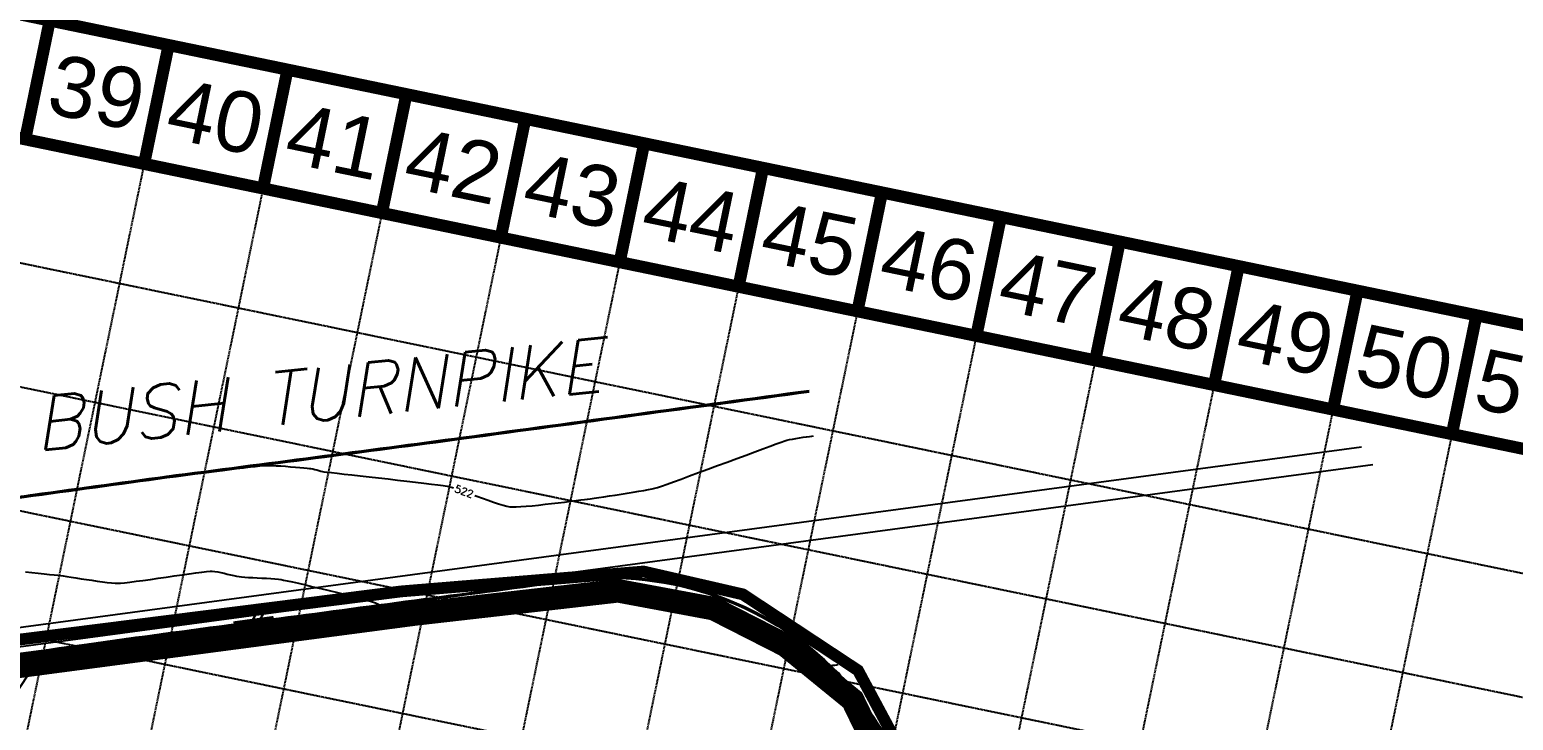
# Model space of a CAD drawing. Header units: inches. Extents: x 3071 to 5995, y 4947 to 7102.
# Drawn here: x 4975 to 5480, y 6536 to 6771 of the extents above; entities that cross this region are included whole.
import ezdxf
from ezdxf.enums import TextEntityAlignment as Align

# ---------------------------------------------------------------- set-up
doc = ezdxf.new("R2010")
doc.units = ezdxf.units.IN
doc.header["$MEASUREMENT"] = 0
doc.linetypes.add('HIDDEN', pattern=[0.375, 0.25, -0.125])
for name, color, linetype in [('BASE', 7, 'Continuous'), ('EC', 3, 'Continuous'), ('EX-BOC', 41, 'Continuous'), ('EX-GUT', 41, 'Continuous'), ('EX-STORM', 150, 'Continuous'), ('EX-UTIL-STM', 150, 'Continuous'), ('FUTURE-DEVEL.', 78, 'Continuous'), ('GRID', 254, 'HIDDEN'), ('hatch-ol', 7, 'Continuous'), ('I-P', 3, 'Continuous'), ('LIMITS OF DISTURBANCE', 1, 'HIDDEN'), ('SILT FENCE', 200, 'Continuous')]:
    doc.layers.add(name, color=color, linetype=linetype)
doc.styles.add('L100', font='SIMPLEX.shx', dxfattribs={"oblique": 15, "height": 6})
doc.styles.add('L50', font='simplex', dxfattribs={"height": 2.5})
doc.styles.get("Standard").update_dxf_attribs({"font": 'ARIAL.TTF'})

msp = doc.modelspace()

# ---------------------------------------------------------------- linework, layer by layer
at = {"layer": 'BASE', "const_width": 4.12}
for points in [[(3072.98, 5483.77), (5658.39, 4949.7), (5992.19, 6565.58), (3406.77, 7099.65)], [(3121.63, 5515.83), (5626.44, 4998.34), (5943.51, 6533.54), (3439.26, 7050.89)]]:
    msp.add_lwpolyline(points, close=True, dxfattribs=at)
for points in [[(4973.91, 6733.81), (4982.26, 6774.2)], [(5014.31, 6725.46), (5022.66, 6765.86)], [(5054.71, 6717.12), (5063.05, 6757.51)], [(5095.1, 6708.77), (5103.45, 6749.17)], [(5135.5, 6700.43), (5143.85, 6740.82)], [(5175.9, 6692.08), (5184.24, 6732.48)], [(5216.3, 6683.74), (5224.64, 6724.13)], [(5256.69, 6675.39), (5265.04, 6715.79)], [(5297.09, 6667.05), (5305.44, 6707.45)], [(5337.49, 6658.7), (5345.83, 6699.1)], [(5377.88, 6650.36), (5386.23, 6690.76)], [(5418.28, 6642.01), (5426.63, 6682.41)], [(5458.68, 6633.67), (5467.02, 6674.07)]]:
    msp.add_lwpolyline(points, dxfattribs=at)
at = {"layer": 'EC', "color": 44, "ltscale": 0.4, "flags": 128}
for points, elevation in [([(5126.65, 6612.89), (5127.39, 6612.61), (5129.32, 6611.9), (5131.23, 6611.2), (5133.06, 6610.56), (5134.76, 6609.98), (5136.28, 6609.52), (5137.56, 6609.18), (5138.55, 6609), (5139.47, 6608.95), (5140.74, 6608.98), (5142.31, 6609.06), (5144.13, 6609.2), (5146.15, 6609.38), (5148.3, 6609.6), (5150.54, 6609.84), (5152.8, 6610.09), (5155.04, 6610.36), (5157.21, 6610.62), (5159.24, 6610.87), (5161.08, 6611.1), (5162.69, 6611.31), (5163.99, 6611.48), (5164.95, 6611.61), (5165.94, 6611.74), (5167.23, 6611.92), (5168.78, 6612.14), (5170.52, 6612.39), (5172.42, 6612.67), (5174.42, 6612.98), (5176.47, 6613.29), (5178.51, 6613.62), (5180.5, 6613.94), (5182.39, 6614.26), (5184.13, 6614.56), (5185.66, 6614.85), (5186.93, 6615.1), (5187.9, 6615.33), (5188.77, 6615.59), (5190.15, 6616.06), (5192, 6616.71), (5194.23, 6617.51), (5196.8, 6618.44), (5199.64, 6619.48), (5202.69, 6620.6), (5205.88, 6621.78), (5209.16, 6622.99), (5212.45, 6624.21), (5215.7, 6625.42), (5218.85, 6626.59), (5221.82, 6627.69), (5224.57, 6628.71), (5227.03, 6629.61), (5229.13, 6630.38), (5230.81, 6630.98), (5232.02, 6631.4), (5232.68, 6631.61), (5233.57, 6631.82), (5234.64, 6632.03), (5235.82, 6632.24), (5237.06, 6632.43), (5238.28, 6632.62), (5239.43, 6632.79), (5240.45, 6632.93), (5241.26, 6633.05), (5241.81, 6633.14)], 522), ([(4974.95, 6612.92), (4975.69, 6613.02), (4976.53, 6613.12), (4977.41, 6613.24), (4978.28, 6613.35), (4979.09, 6613.45), (4979.78, 6613.54), (4980.33, 6613.61), (4981.46, 6613.75), (4983.09, 6613.96), (4985.17, 6614.23), (4987.61, 6614.54), (4990.36, 6614.9), (4993.35, 6615.28), (4996.49, 6615.68), (4999.74, 6616.1), (5003.02, 6616.52), (5006.25, 6616.93), (5009.38, 6617.34), (5012.34, 6617.71), (5015.05, 6618.06), (5017.44, 6618.37), (5019.46, 6618.62), (5021.03, 6618.82), (5022.08, 6618.96), (5023.1, 6619.09), (5024.52, 6619.27), (5026.26, 6619.5), (5028.28, 6619.76), (5030.53, 6620.05), (5032.95, 6620.37), (5035.49, 6620.7), (5038.09, 6621.03), (5040.71, 6621.36), (5043.28, 6621.69), (5045.75, 6622), (5048.08, 6622.28), (5050.21, 6622.53), (5052.08, 6622.74), (5053.63, 6622.91), (5054.83, 6623.02), (5055.61, 6623.07), (5056.55, 6623.07), (5057.76, 6623.03), (5059.19, 6622.96), (5060.76, 6622.86), (5062.42, 6622.75), (5064.09, 6622.62), (5065.73, 6622.49), (5067.25, 6622.36), (5068.61, 6622.24), (5069.74, 6622.13), (5070.56, 6622.05), (5071.03, 6621.99), (5071.62, 6621.87), (5072.29, 6621.7), (5073, 6621.5), (5073.71, 6621.3), (5074.38, 6621.12), (5074.96, 6620.99), (5075.43, 6620.92), (5076.46, 6620.8), (5077.98, 6620.63), (5079.94, 6620.4), (5082.27, 6620.14), (5084.9, 6619.84), (5087.78, 6619.52), (5090.83, 6619.17), (5094, 6618.81), (5097.23, 6618.45), (5100.44, 6618.08), (5103.58, 6617.71), (5106.58, 6617.36), (5109.39, 6617.02), (5111.92, 6616.71), (5114.13, 6616.42), (5115.95, 6616.18), (5117.32, 6615.97), (5118.17, 6615.82), (5119.16, 6615.55), (5119.4, 6615.47)], 522), ([(4973.98, 6586.86), (4976.21, 6586.63), (4978.35, 6586.42), (4980.35, 6586.21), (4982.16, 6586.02), (4983.71, 6585.86), (4984.97, 6585.72), (4985.87, 6585.62), (4986.83, 6585.5), (4988.07, 6585.32), (4989.52, 6585.1), (4991.15, 6584.85), (4992.9, 6584.58), (4994.72, 6584.31), (4996.56, 6584.03), (4998.39, 6583.77), (5000.13, 6583.54), (5001.76, 6583.33), (5003.21, 6583.17), (5004.45, 6583.07), (5005.41, 6583.03), (5006.32, 6583.08), (5007.7, 6583.21), (5009.47, 6583.41), (5011.57, 6583.68), (5013.92, 6584), (5016.47, 6584.35), (5019.13, 6584.73), (5021.86, 6585.12), (5024.57, 6585.51), (5027.2, 6585.88), (5029.68, 6586.23), (5031.94, 6586.54), (5033.92, 6586.8), (5035.55, 6586.99), (5036.75, 6587.11), (5037.47, 6587.15), (5038.34, 6587.07), (5039.32, 6586.91), (5040.38, 6586.69), (5041.48, 6586.43), (5042.6, 6586.16), (5043.71, 6585.88), (5044.76, 6585.63), (5045.74, 6585.42), (5046.61, 6585.27), (5047.42, 6585.18), (5048.5, 6585.1), (5049.78, 6585.02), (5051.22, 6584.94), (5052.76, 6584.86), (5054.33, 6584.78), (5055.9, 6584.7), (5057.39, 6584.6), (5058.76, 6584.5), (5059.94, 6584.39), (5060.89, 6584.27), (5061.69, 6584.12), (5062.98, 6583.85), (5064.7, 6583.47), (5066.77, 6583), (5069.13, 6582.46), (5071.7, 6581.85), (5074.42, 6581.21), (5077.22, 6580.54), (5080.01, 6579.85), (5082.74, 6579.17), (5085.33, 6578.51), (5087.72, 6577.88), (5089.83, 6577.3), (5091.59, 6576.79), (5092.93, 6576.37), (5093.66, 6576.09), (5093.97, 6575.94), (5094.07, 6575.85), (5094.08, 6575.82), (5094.07, 6575.78), (5093.97, 6575.69), (5093.69, 6575.56), (5093.04, 6575.37), (5091.87, 6575.13), (5090.38, 6574.87), (5088.63, 6574.61), (5086.7, 6574.35), (5084.68, 6574.1), (5082.64, 6573.85), (5080.66, 6573.62), (5078.81, 6573.41), (5077.18, 6573.22), (5075.83, 6573.05), (5074.85, 6572.92), (5073.82, 6572.78), (5072.45, 6572.59), (5070.83, 6572.36), (5069.02, 6572.11), (5067.11, 6571.84), (5065.16, 6571.57), (5063.27, 6571.31), (5061.49, 6571.07), (5059.92, 6570.85), (5058.62, 6570.68), (5057.67, 6570.55), (5057.16, 6570.48), (5056.54, 6570.4), (5055.83, 6570.31), (5055.07, 6570.22), (5054.31, 6570.13), (5053.6, 6570.04), (5052.99, 6569.96), (5052.45, 6569.88), (5051.71, 6569.78), (5050.83, 6569.65), (5049.87, 6569.51), (5048.87, 6569.36), (5047.89, 6569.22), (5046.99, 6569.09), (5046.23, 6568.99), (5045.55, 6568.89), (5044.55, 6568.75), (5043.29, 6568.58), (5041.84, 6568.38), (5040.25, 6568.17), (5038.61, 6567.94), (5036.96, 6567.72), (5035.39, 6567.5), (5033.94, 6567.31), (5032.7, 6567.14), (5031.72, 6567), (5030.89, 6566.89), (5029.53, 6566.7), (5027.71, 6566.45), (5025.51, 6566.15), (5023, 6565.8), (5020.26, 6565.42), (5017.35, 6565.02), (5014.36, 6564.6), (5011.35, 6564.19), (5008.41, 6563.78), (5005.6, 6563.39), (5003.01, 6563.03), (5000.7, 6562.71), (4998.74, 6562.44), (4997.22, 6562.23), (4996.21, 6562.09), (4995.78, 6562.03), (4995.35, 6561.97), (4994.85, 6561.9), (4994.32, 6561.83), (4993.81, 6561.76), (4993.38, 6561.7), (4992.95, 6561.64), (4992.35, 6561.55), (4991.67, 6561.45), (4991.02, 6561.35), (4990.47, 6561.27), (4990.12, 6561.22)], 521), ([(5250.38, 6552.45), (5250.35, 6552.47), (5250.25, 6552.53), (5250.07, 6552.65), (5249.75, 6552.86), (5249.31, 6553.15), (5248.87, 6553.44), (5248.52, 6553.67), (5248.16, 6553.88), (5247.69, 6554.14), (5247.23, 6554.4), (5246.94, 6554.6), (5246.81, 6554.72), (5246.77, 6554.79), (5246.77, 6554.82), (5246.78, 6554.84), (5246.86, 6554.89), (5247.09, 6554.96), (5247.56, 6555.05), (5248.29, 6555.16), (5249.06, 6555.25), (5249.72, 6555.33), (5250.11, 6555.38)], 521), ([(5262.17, 6535.94), (5260.68, 6538.07), (5259.15, 6540.22), (5257.64, 6542.35), (5256.17, 6544.39), (5254.79, 6546.32), (5253.52, 6548.08), (5252.41, 6549.61), (5251.5, 6550.89), (5250.81, 6551.85), (5250.38, 6552.45)], 521)]:
    msp.add_lwpolyline(points, dxfattribs=dict(at, elevation=elevation))
at = {"layer": 'EX-BOC', "color": 7}
for points in [[(4748.36, 6587.87), (4756.89, 6585.67, 0.011426), (4833.59, 6594.03, 0.000784), (4925.03, 6606.18, 0.000722), (5022, 6619.42, 0.001332), (5122.89, 6632.66, 0.000065), (5240.26, 6648.54, -16.26493)], [(4799.06, 6536.95, 0.016175), (4885.24, 6547.06, 0.002115), (4995.78, 6562, -0.002307), (5046.29, 6568.8), (5057.08, 6570.27, 0.000583), (5155.43, 6583.39, -0.244128), (5249.88, 6552.1, -1.692522)], [(5302.3, 6307.19, 0.172528), (5311.17, 6338.51), (5310.04, 6344.53), (5308.27, 6355.27), (5302.94, 6383.68), (5291.68, 6440.19), (5281.04, 6491.8, 0.137547), (5249.88, 6552.1, 2.478221)]]:
    msp.add_lwpolyline(points, format="xyb", dxfattribs=at)
at = {"layer": 'EX-GUT', "color": 7}
for points in [[(4748.23, 6587.39), (4756.85, 6585.16, 0.011439), (4833.65, 6593.54, 0.000784), (4925.1, 6605.69, 0.000722), (5022.07, 6618.93, 0.001332), (5122.95, 6632.16, 0.000065), (5240.33, 6648.05, 0.000065)], [(4799.01, 6537.45, 0.016176), (4885.17, 6547.55, 0.002116), (4995.71, 6562.49, -0.002307), (5046.22, 6569.3), (5057.01, 6570.77, 0.000583), (5155.36, 6583.89, -0.244113), (5250.24, 6552.45, -0.244113)], [(5302.7, 6306.9, 0.172685), (5311.67, 6338.57), (5310.53, 6344.62), (5308.76, 6355.36), (5303.43, 6383.77), (5292.17, 6440.29), (5281.53, 6491.9, 0.137547), (5250.25, 6552.44, 0.137547)]]:
    msp.add_lwpolyline(points, format="xyb", dxfattribs=at)
at = {"layer": 'EX-STORM', "color": 5}
for p, q in [((5050.36, 6569.26), (5052.43, 6572.57)), ((5052.94, 6569.61), (5055.01, 6572.91))]:
    msp.add_line(p, q, dxfattribs=at)
for points in [[(4432.25, 6547.9, 0.027224), (4650.35, 6539.04, 0.015635), (4787.47, 6545.23, 0.018516), (4883.93, 6556.21), (5427.97, 6629.37)], [(4431.64, 6541.43, 0.027224), (4650.44, 6532.54, 0.015635), (4787.97, 6538.75, 0.018506), (4884.85, 6549.78), (5431.8, 6623.33)]]:
    msp.add_lwpolyline(points, format="xyb", dxfattribs=at)
at = {"layer": 'EX-UTIL-STM', "color": 5}
for p, q in [((5046.72, 6565.89), (5046.29, 6568.8)), ((5057.51, 6567.36), (5057.08, 6570.27)), ((5057.51, 6567.36), (5046.72, 6565.89))]:
    msp.add_line(p, q, dxfattribs=at)
at = {"layer": 'GRID', "color": 253, "linetype": 'HIDDEN'}
for p, q in [((3431.94, 7010.07), (5936.56, 6492.69)), ((3423.59, 6969.67), (5928.21, 6452.3)), ((3415.25, 6929.28), (5919.87, 6411.9)), ((3405.44, 6889.32), (5910.07, 6371.94)), ((5014.31, 6725.46), (4722.21, 5311.38)), ((5054.71, 6717.12), (4762.6, 5303.04)), ((5095.1, 6708.77), (4803, 5294.69)), ((5135.5, 6700.43), (4843.4, 5286.35)), ((5175.9, 6692.08), (4883.79, 5278)), ((5216.3, 6683.74), (4924.19, 5269.66)), ((5256.69, 6675.39), (4964.59, 5261.32)), ((5297.09, 6667.05), (5004.99, 5252.97)), ((5337.49, 6658.7), (5045.38, 5244.63)), ((5377.88, 6650.36), (5085.78, 5236.28)), ((5418.28, 6642.01), (5126.18, 5227.94)), ((5458.68, 6633.67), (5166.57, 5219.59))]:
    msp.add_line(p, q, dxfattribs=at)
at = {"layer": 'hatch-ol', "linetype": 'Continuous'}
msp.add_lwpolyline([(4960.28, 6529.8), (4979.65, 6559.14), (4807.92, 6536.88)], dxfattribs=at)
at = {"layer": 'I-P', "color": 5, "lineweight": 5, "const_width": 0.75}
msp.add_lwpolyline([(5057.92, 6571.5), (5045.04, 6569.75), (5045.71, 6564.8), (5058.59, 6566.55), (5057.92, 6571.5), (5056.15, 6571.26)], dxfattribs=at)
at = {"layer": 'LIMITS OF DISTURBANCE', "ltscale": 100, "const_width": 4}
msp.add_lwpolyline([(4765.92, 6537.88), (5101.74, 6580.26), (5184.04, 6587.01), (5217.77, 6579.25), (5256.9, 6553.41), (5277.58, 6514.82), (5315.11, 6335.41), (5313.77, 6320.24, -0.337305), (5268.96, 6286.73), (5271.87, 6271.93), (4649.03, 6188.01)], format="xyb", dxfattribs=at)
at = {"layer": 'SILT FENCE', "const_width": 8}
msp.add_lwpolyline([(5264.81, 6295.55), (5282.54, 6297.96, 0.419091), (5307.49, 6331.35), (5304.11, 6358.18), (5279.41, 6478.17), (5271.19, 6510.14), (5255.06, 6543.38), (5232.26, 6561.97), (5207.84, 6574.4), (5175.36, 6580.46), (5106.27, 6572.58), (4880.19, 6542.7), (4727.68, 6528.04)], format="xyb", dxfattribs=at)

# ---------------------------------------------------------------- texts
at = {"layer": 'BASE'}
for s, p in [('39', (4998.28, 6749.83)), ('40', (5038.68, 6741.49)), ('41', (5079.08, 6733.14)), ('42', (5119.48, 6724.8)), ('43', (5159.87, 6716.45)), ('44', (5200.27, 6708.11)), ('45', (5240.67, 6699.76)), ('46', (5281.06, 6691.42)), ('47', (5321.46, 6683.07)), ('48', (5361.86, 6674.73)), ('49', (5402.26, 6666.38)), ('50', (5442.65, 6658.04)), ('51', (5483.05, 6649.69))]:
    msp.add_text(s, height=20.625, rotation=348.3286, dxfattribs=at).set_placement(p, align=Align.MIDDLE_CENTER)
at = {"layer": 'EC', "color": 44, "ltscale": 0.4, "insert": (5123.04, 6614.22, 522), "char_height": 2.5, "attachment_point": 5, "rotation": 340.1093, "style": 'L50'}
msp.add_mtext('{522}', dxfattribs=at)
at = {"layer": 'FUTURE-DEVEL.', "color": 7, "style": 'L100', "oblique": 15}
msp.add_text('PRESIDENT GEORGE BUSH TURNPIKE', height=18, rotation=6.0288, dxfattribs=at).set_placement((4730.78, 6601.94))

doc.saveas('drawing.dxf')
